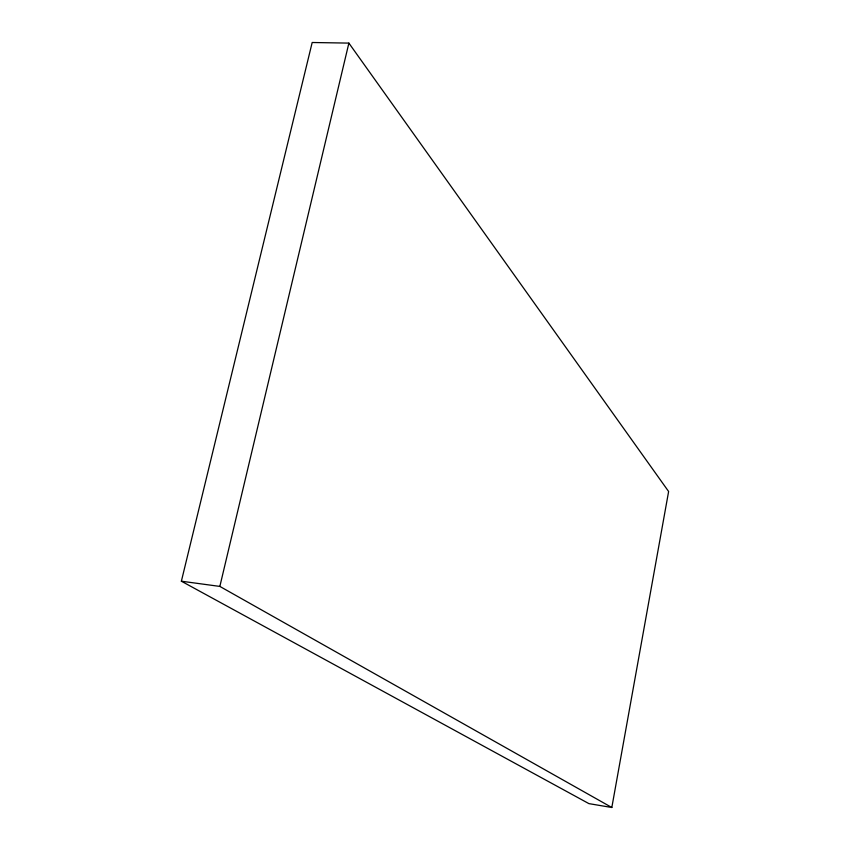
<?xml version="1.0" encoding="UTF-8"?>
<svg xmlns="http://www.w3.org/2000/svg" width="850" height="850" viewBox="0 0 850 850"><rect width="100%" height="100%" fill="white"/><g stroke="black" fill="none" stroke-linecap="round" stroke-linejoin="round"><path stroke-width="1.27" d="M611.819 807.5L668.621 491.502L348.882 43.106L312.184 42.5L181.379 581.209L588.912 803.622L611.819 807.5L219.852 586.415L181.379 581.209M219.852 586.415L348.882 43.106"/></g></svg>
